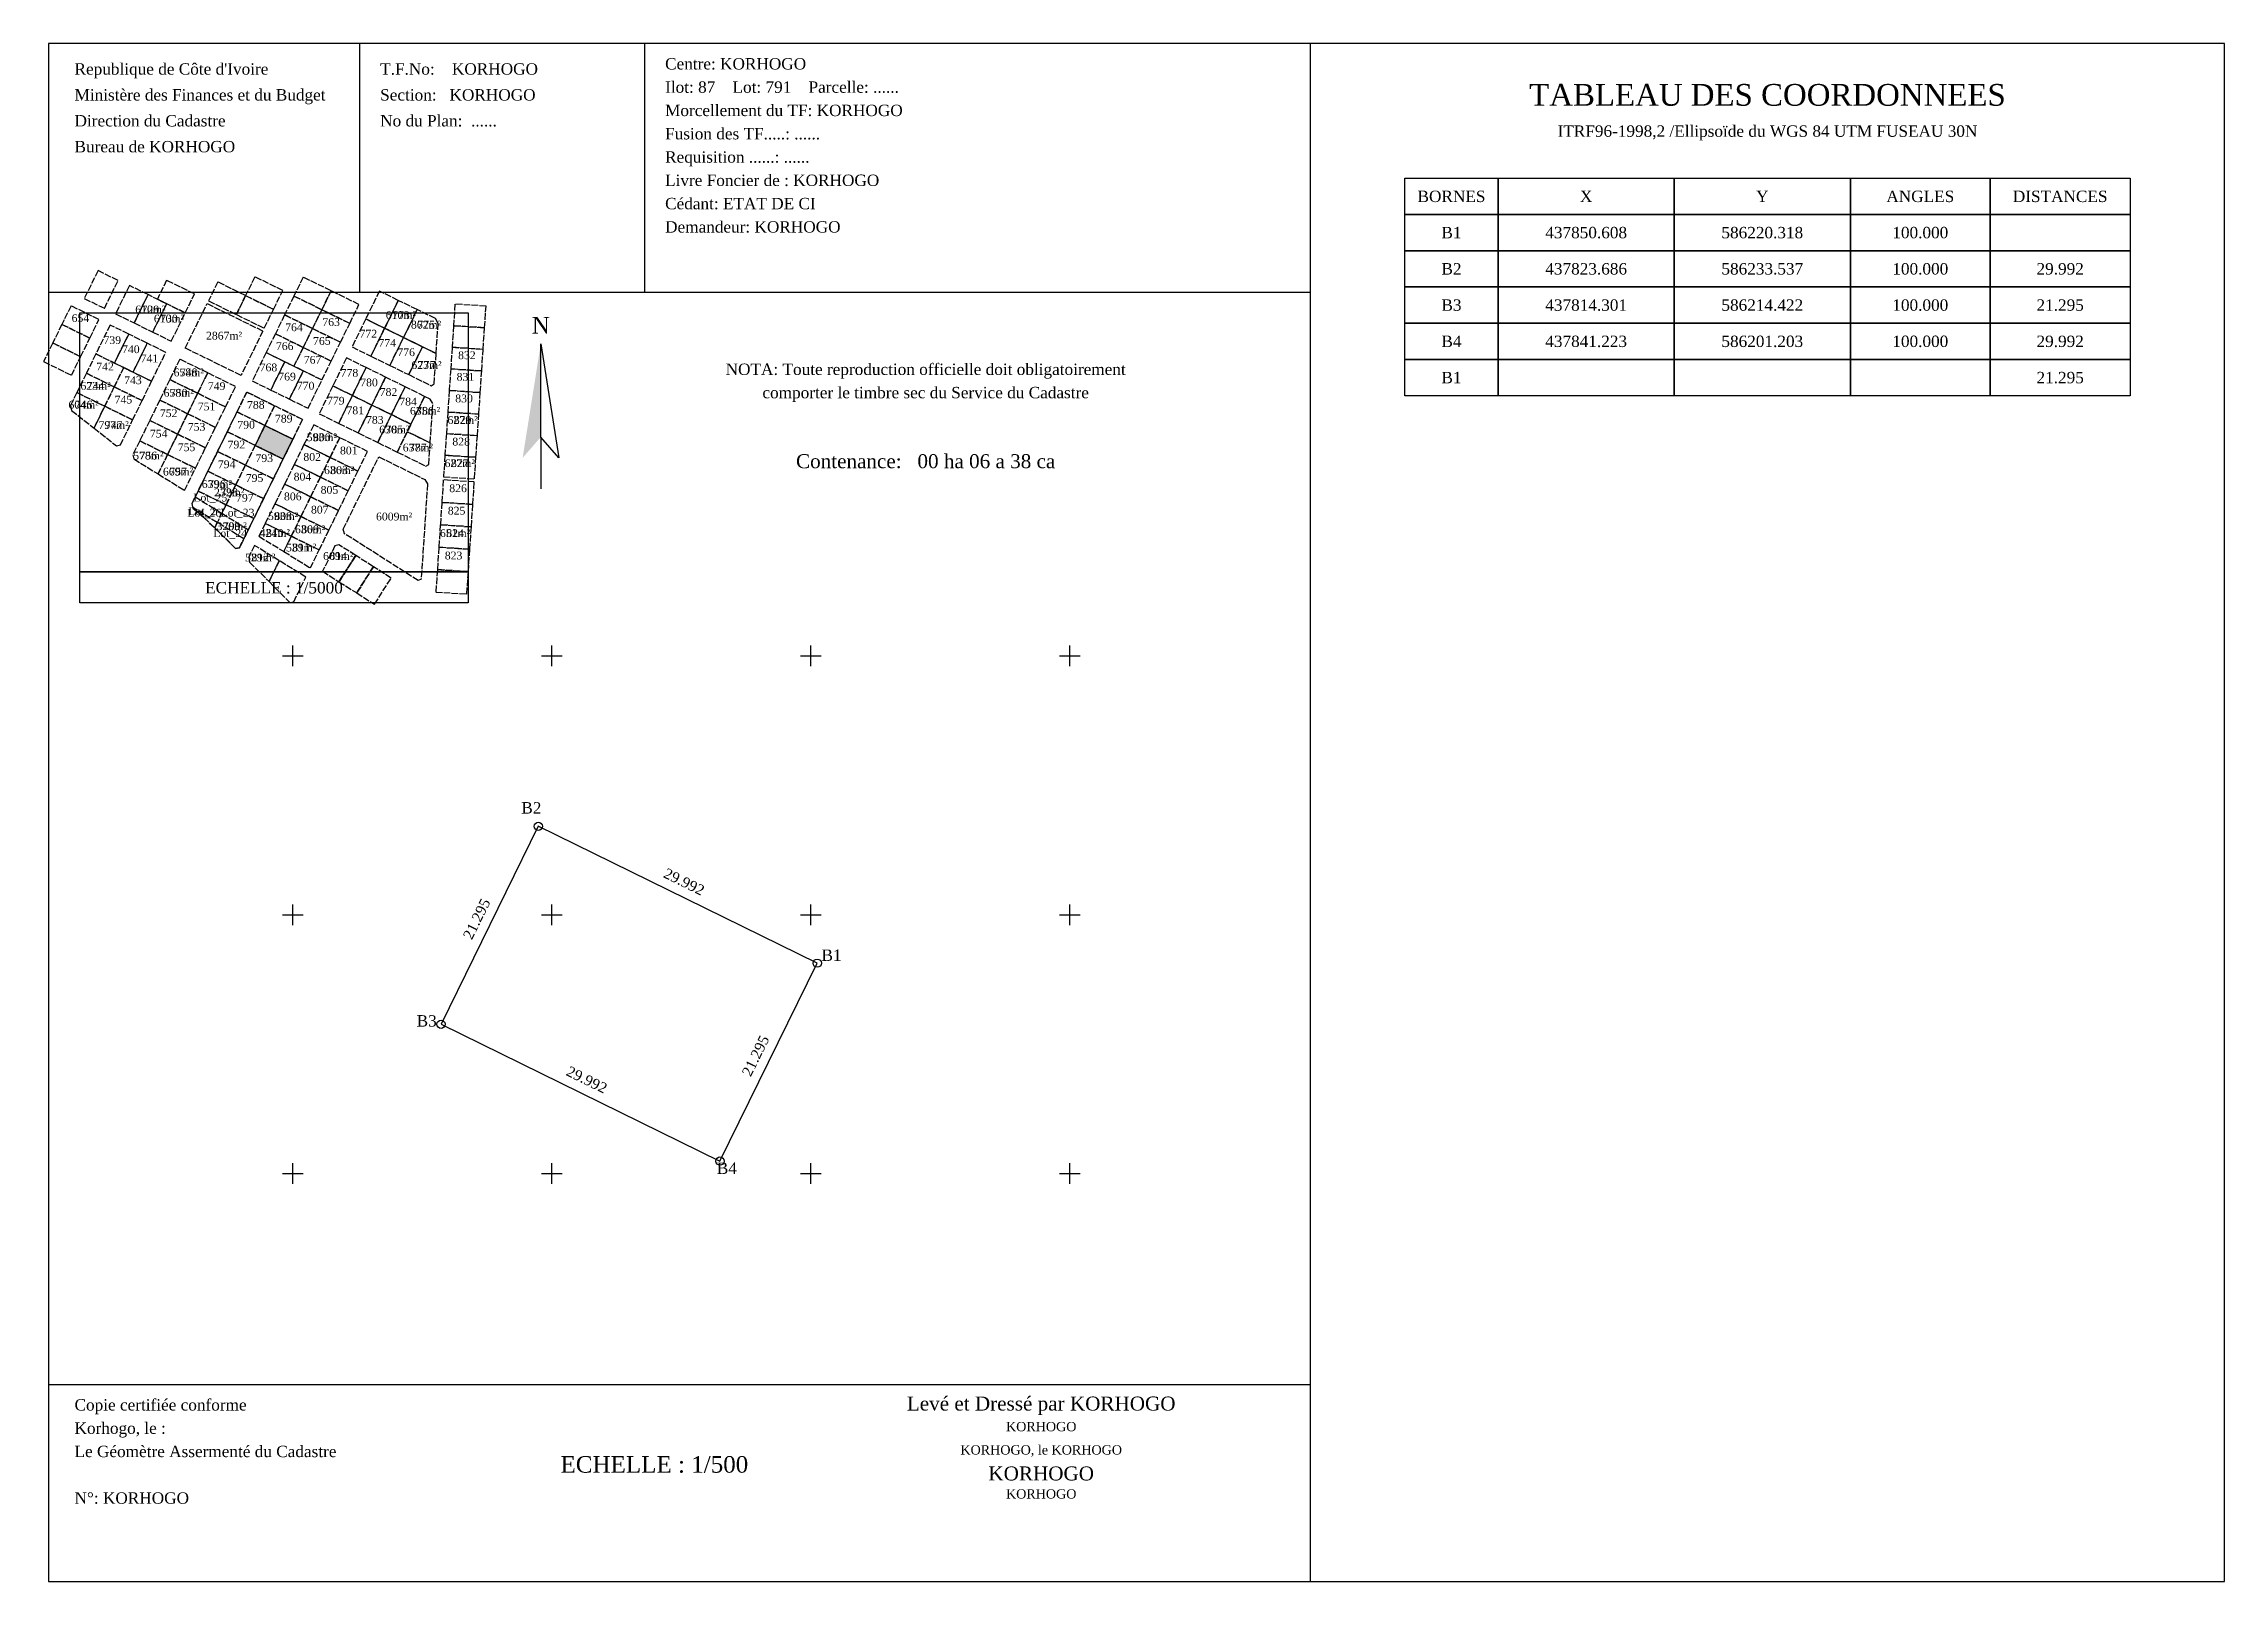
# Model space of a CAD drawing. Header units: metres. Extents: x -1 to 420, y 0 to 297.
import ezdxf
from ezdxf.enums import TextEntityAlignment as Align

# ---------------------------------------------------------------- set-up
doc = ezdxf.new("R2010")
doc.units = ezdxf.units.M
doc.linetypes.add('DASHED', pattern=[1.524, 1.27, -0.254])
for name, color, linetype in [('BORNES', 1, 'Continuous'), ('CADRE', 7, 'Continuous'), ('CARROYAGE', 8, 'Continuous'), ('PARCELLE', 1, 'Continuous'), ('PARCELLE_FILL', 7, 'Continuous'), ('TABLEAU', 7, 'Continuous'), ('TEXTES', 7, 'Continuous'), ('TEXTES_BOLD', 7, 'Continuous'), ('VOISINS', 8, 'DASHED')]:
    doc.layers.add(name, color=color, linetype=linetype)
doc.styles.add('Times', font='times.ttf')

msp = doc.modelspace()

# ---------------------------------------------------------------- hatches: boundary and pattern name
at = {"layer": 'CADRE'}
msp.add_hatch(color=7, dxfattribs=at).paths.add_polyline_path([(95, 239), (91.5, 217), (95, 221)])
at = {"layer": 'PARCELLE_FILL'}
msp.add_hatch(color=7, dxfattribs=at).paths.add_polyline_path([(47.13, 220.59), (41.75, 223.23), (39.87, 219.41), (45.25, 216.77)])

# ---------------------------------------------------------------- linework, layer by layer
at = {"layer": 'BORNES'}
for centre in [(94.52, 145.83), (148.36, 119.4), (75.75, 107.6), (129.59, 81.17)]:
    msp.add_circle(centre, 0.8, dxfattribs=at)
at = {"layer": 'CADRE'}
for p, q in [((60, 297), (60, 249)), ((115, 297), (115, 249)), ((243.6, 0), (243.6, 297)), ((0, 249), (243.6, 249)), ((95, 221), (95, 211)), ((0, 38), (243.6, 38))]:
    msp.add_line(p, q, dxfattribs=at)
for points in [[(0, 0), (420, 0), (420, 297), (0, 297)], [(6, 245), (81, 245), (81, 195), (6, 195)], [(95, 239), (98.5, 217), (95, 221), (95, 239)], [(6, 195), (81, 195), (81, 189), (6, 189)]]:
    msp.add_lwpolyline(points, close=True, dxfattribs=at)
at = {"layer": 'CARROYAGE'}
for p, q in [((45.15, 178.76), (49.15, 178.76)), ((47.15, 176.76), (47.15, 180.76)), ((95.15, 178.76), (99.15, 178.76)), ((97.15, 176.76), (97.15, 180.76)), ((145.15, 178.76), (149.15, 178.76)), ((147.15, 176.76), (147.15, 180.76)), ((195.15, 178.76), (199.15, 178.76)), ((197.15, 176.76), (197.15, 180.76)), ((47.15, 126.76), (47.15, 130.76)), ((97.15, 126.76), (97.15, 130.76)), ((147.15, 126.76), (147.15, 130.76)), ((197.15, 126.76), (197.15, 130.76)), ((45.15, 128.76), (49.15, 128.76)), ((95.15, 128.76), (99.15, 128.76)), ((145.15, 128.76), (149.15, 128.76)), ((195.15, 128.76), (199.15, 128.76)), ((47.15, 76.76), (47.15, 80.76)), ((97.15, 76.76), (97.15, 80.76)), ((147.15, 76.76), (147.15, 80.76)), ((197.15, 76.76), (197.15, 80.76)), ((45.15, 78.76), (49.15, 78.76)), ((95.15, 78.76), (99.15, 78.76)), ((145.15, 78.76), (149.15, 78.76)), ((195.15, 78.76), (199.15, 78.76))]:
    msp.add_line(p, q, dxfattribs=at)
at = {"layer": 'PARCELLE'}
for points in [[(47.13, 220.59), (41.75, 223.23), (39.87, 219.41), (45.25, 216.77)], [(148.36, 119.4), (94.52, 145.83), (75.75, 107.6), (129.59, 81.17)]]:
    msp.add_lwpolyline(points, close=True, dxfattribs=at)
at = {"layer": 'TABLEAU'}
for points in [[(261.8, 271), (279.8, 271), (279.8, 264), (261.8, 264)], [(279.8, 271), (313.8, 271), (313.8, 264), (279.8, 264)], [(313.8, 271), (347.8, 271), (347.8, 264), (313.8, 264)], [(347.8, 271), (374.8, 271), (374.8, 264), (347.8, 264)], [(374.8, 271), (401.8, 271), (401.8, 264), (374.8, 264)], [(261.8, 264), (279.8, 264), (279.8, 257), (261.8, 257)], [(279.8, 264), (313.8, 264), (313.8, 257), (279.8, 257)], [(313.8, 264), (347.8, 264), (347.8, 257), (313.8, 257)], [(347.8, 264), (374.8, 264), (374.8, 257), (347.8, 257)], [(374.8, 264), (401.8, 264), (401.8, 257), (374.8, 257)], [(261.8, 257), (279.8, 257), (279.8, 250), (261.8, 250)], [(279.8, 257), (313.8, 257), (313.8, 250), (279.8, 250)], [(313.8, 257), (347.8, 257), (347.8, 250), (313.8, 250)], [(347.8, 257), (374.8, 257), (374.8, 250), (347.8, 250)], [(374.8, 257), (401.8, 257), (401.8, 250), (374.8, 250)], [(261.8, 250), (279.8, 250), (279.8, 243), (261.8, 243)], [(279.8, 250), (313.8, 250), (313.8, 243), (279.8, 243)], [(313.8, 250), (347.8, 250), (347.8, 243), (313.8, 243)], [(347.8, 250), (374.8, 250), (374.8, 243), (347.8, 243)], [(374.8, 250), (401.8, 250), (401.8, 243), (374.8, 243)], [(261.8, 243), (279.8, 243), (279.8, 236), (261.8, 236)], [(279.8, 243), (313.8, 243), (313.8, 236), (279.8, 236)], [(313.8, 243), (347.8, 243), (347.8, 236), (313.8, 236)], [(347.8, 243), (374.8, 243), (374.8, 236), (347.8, 236)], [(374.8, 243), (401.8, 243), (401.8, 236), (374.8, 236)], [(261.8, 236), (279.8, 236), (279.8, 229), (261.8, 229)], [(279.8, 236), (313.8, 236), (313.8, 229), (279.8, 229)], [(313.8, 236), (347.8, 236), (347.8, 229), (313.8, 229)], [(347.8, 236), (374.8, 236), (374.8, 229), (347.8, 229)], [(374.8, 236), (401.8, 236), (401.8, 229), (374.8, 229)]]:
    msp.add_lwpolyline(points, close=True, dxfattribs=at)
at = {"layer": 'VOISINS'}
for points in [[(13.4, 251.25), (9.53, 253.15), (6.88, 247.77), (10.76, 245.87)], [(19.19, 248.52), (15.6, 250.28), (12.91, 244.81), (16.5, 243.05)], [(22.78, 246.76), (19.19, 248.52), (16.5, 243.05), (20.09, 241.28)], [(22.78, 246.76), (19.19, 248.52), (16.5, 243.05), (20.09, 241.28)], [(28.16, 248.64), (22.77, 251.28), (20.99, 247.64), (26.37, 245)], [(38.02, 248.32), (32.64, 250.96), (30.85, 247.32), (36.24, 244.67)], [(39.81, 251.96), (38.02, 248.32), (43.41, 245.67), (45.2, 249.32)], [(49.14, 251.9), (47.35, 248.25), (52.73, 245.61), (54.52, 249.26)], [(59.91, 246.61), (54.52, 249.26), (52.73, 245.61), (58.12, 242.97)], [(67.5, 247.41), (63.85, 249.2), (61.21, 243.82), (64.86, 242.02)], [(9.7, 243.71), (4.32, 246.36), (2.55, 242.77), (7.94, 240.12)], [(26.37, 245), (22.78, 246.76), (20.09, 241.28), (23.68, 239.52)], [(26.37, 245), (22.78, 246.76), (20.09, 241.28), (23.68, 239.52)], [(41.36, 241.49), (37.14, 232.91), (26.37, 238.2), (30.59, 246.78)], [(38.02, 248.32), (36.24, 244.67), (41.62, 242.03), (43.41, 245.67)], [(50.94, 241.97), (45.56, 244.61), (43.77, 240.96), (49.15, 238.32)], [(52.73, 245.61), (47.35, 248.25), (45.56, 244.61), (50.94, 241.97)], [(52.73, 245.61), (50.94, 241.97), (56.33, 239.32), (58.12, 242.97)], [(71.15, 245.62), (67.5, 247.41), (64.86, 242.02), (68.51, 240.23)], [(71.15, 245.62), (67.5, 247.41), (64.86, 242.02), (68.51, 240.23)], [(75.19, 242.97), (74.65, 243.9), (71.15, 245.62), (68.51, 240.23), (74.8, 237.14)], [(75.19, 242.97), (74.65, 243.9), (71.15, 245.62), (68.51, 240.23), (74.8, 237.14)], [(84.43, 246.29), (78.44, 246.69), (78.16, 242.52), (84.15, 242.12)], [(7.94, 240.12), (2.55, 242.77), (0.79, 239.18), (6.18, 236.53)], [(15.45, 240.89), (11.86, 242.65), (9.11, 237.06), (12.7, 235.3)], [(19.03, 239.13), (15.45, 240.89), (12.7, 235.3), (16.29, 233.54)], [(49.15, 238.32), (43.77, 240.96), (41.98, 237.32), (47.36, 234.68)], [(56.33, 239.32), (50.94, 241.97), (49.15, 238.32), (54.54, 235.68)], [(64.86, 242.02), (61.21, 243.82), (58.56, 238.43), (62.21, 236.64)], [(68.51, 240.23), (64.86, 242.02), (62.21, 236.64), (65.86, 234.85)], [(72.16, 238.44), (68.51, 240.23), (65.86, 234.85), (69.51, 233.06)], [(84.15, 242.12), (78.16, 242.52), (77.89, 238.35), (83.87, 237.95)], [(0.79, 239.18), (-0.97, 235.59), (4.41, 232.94), (6.18, 236.53)], [(14.49, 234.42), (9.11, 237.06), (7.28, 233.33), (12.66, 230.69)], [(22.62, 237.37), (19.03, 239.13), (16.29, 233.54), (19.88, 231.78)], [(30.7, 233.4), (25.32, 236.05), (23.38, 232.1), (28.77, 229.46)], [(30.7, 233.4), (25.32, 236.05), (23.38, 232.1), (28.77, 229.46)], [(45.57, 235.56), (41.98, 237.32), (39.3, 231.85), (42.89, 230.09)], [(49.15, 238.32), (47.36, 234.68), (52.75, 232.03), (54.54, 235.68)], [(61.28, 234.43), (57.51, 236.28), (54.86, 230.89), (58.63, 229.04)], [(74.8, 237.14), (72.16, 238.44), (69.51, 233.06), (73.83, 230.93), (74.41, 231.27)], [(74.8, 237.14), (72.16, 238.44), (69.51, 233.06), (73.83, 230.93), (74.41, 231.27)], [(83.87, 237.95), (77.89, 238.35), (77.61, 234.18), (83.6, 233.78)], [(7.28, 233.33), (5.45, 229.6), (10.83, 226.96), (12.66, 230.69)], [(7.28, 233.33), (5.45, 229.6), (10.83, 226.96), (12.66, 230.69)], [(19.88, 231.78), (14.49, 234.42), (12.66, 230.69), (18.05, 228.05)], [(28.77, 229.46), (23.38, 232.1), (21.45, 228.16), (26.83, 225.52)], [(28.77, 229.46), (23.38, 232.1), (21.45, 228.16), (26.83, 225.52)], [(36.09, 230.76), (30.7, 233.4), (28.77, 229.46), (34.15, 226.82)], [(49.16, 233.79), (45.57, 235.56), (42.89, 230.09), (46.48, 228.33)], [(49.16, 233.79), (46.48, 228.33), (50.07, 226.57), (52.75, 232.03)], [(65.04, 232.58), (61.28, 234.43), (58.63, 229.04), (62.4, 227.19)], [(68.81, 230.73), (65.04, 232.58), (62.4, 227.19), (66.17, 225.34)], [(83.6, 233.78), (77.61, 234.18), (77.33, 230.01), (83.32, 229.61)], [(10.83, 226.96), (5.45, 229.6), (4.21, 227.09), (4.43, 226.16), (8.76, 222.74)], [(10.83, 226.96), (5.45, 229.6), (4.21, 227.09), (4.43, 226.16), (8.76, 222.74)], [(18.05, 228.05), (12.66, 230.69), (10.83, 226.96), (16.22, 224.32)], [(26.83, 225.52), (21.45, 228.16), (19.51, 224.22), (24.9, 221.58)], [(34.15, 226.82), (28.77, 229.46), (26.83, 225.52), (32.21, 222.88)], [(49.01, 224.41), (36.83, 199.61), (36.1, 199.49), (33.14, 202.43), (29.92, 205.53), (27.88, 207.24), (27.68, 208.19), (38.24, 229.7)], [(49.01, 224.41), (36.83, 199.61), (36.1, 199.49), (33.14, 202.43), (29.92, 205.53), (27.88, 207.24), (27.68, 208.19), (38.24, 229.7)], [(43.62, 227.06), (38.24, 229.7), (36.36, 225.88), (41.75, 223.23)], [(58.63, 229.04), (54.86, 230.89), (52.22, 225.51), (55.99, 223.66)], [(62.4, 227.19), (58.63, 229.04), (55.99, 223.66), (59.76, 221.81)], [(72.58, 228.87), (68.81, 230.73), (66.17, 225.34), (69.94, 223.49)], [(74.16, 227.48), (73.66, 228.35), (72.58, 228.87), (69.23, 222.05), (73.66, 219.88)], [(74.16, 227.48), (73.66, 228.35), (72.58, 228.87), (69.23, 222.05), (73.66, 219.88)], [(83.32, 229.61), (77.33, 230.01), (77.06, 225.84), (83.04, 225.44)], [(16.22, 224.32), (10.83, 226.96), (8.76, 222.74), (13.09, 219.32), (13.85, 219.49)], [(16.22, 224.32), (10.83, 226.96), (8.76, 222.74), (13.09, 219.32), (13.85, 219.49)], [(24.9, 221.58), (19.51, 224.22), (17.58, 220.28), (22.96, 217.64)], [(32.21, 222.88), (26.83, 225.52), (24.9, 221.58), (30.28, 218.93)], [(41.75, 223.23), (36.36, 225.88), (34.48, 222.05), (39.87, 219.41)], [(47.13, 220.59), (41.75, 223.23), (39.87, 219.41), (45.25, 216.77)], [(49.01, 224.41), (43.62, 227.06), (41.75, 223.23), (47.13, 220.59)], [(56.19, 220.89), (51.16, 223.35), (49.29, 219.55), (54.32, 217.08)], [(56.19, 220.89), (51.16, 223.35), (49.29, 219.55), (54.32, 217.08)], [(66.17, 225.34), (62.4, 227.19), (59.76, 221.81), (63.53, 219.96)], [(69.94, 223.49), (66.17, 225.34), (63.53, 219.96), (67.3, 218.11)], [(69.94, 223.49), (66.17, 225.34), (63.53, 219.96), (67.3, 218.11)], [(83.04, 225.44), (77.06, 225.84), (76.78, 221.67), (82.76, 221.27)], [(83.04, 225.44), (77.06, 225.84), (76.78, 221.67), (82.76, 221.27)], [(22.96, 217.64), (17.58, 220.28), (16.25, 217.59), (16.44, 216.79), (21.12, 213.89), (21.12, 213.89)], [(22.96, 217.64), (17.58, 220.28), (16.25, 217.59), (16.44, 216.79), (21.12, 213.89), (21.12, 213.89)], [(30.28, 218.93), (24.9, 221.58), (22.96, 217.64), (28.34, 214.99)], [(39.87, 219.41), (34.48, 222.05), (32.61, 218.23), (37.99, 215.59)], [(45.25, 216.77), (39.87, 219.41), (37.99, 215.59), (43.38, 212.94)], [(54.32, 217.08), (49.29, 219.55), (47.42, 215.74), (52.45, 213.28)], [(61.57, 218.24), (56.19, 220.89), (54.32, 217.08), (59.7, 214.44)], [(73.66, 219.88), (69.23, 222.05), (67.3, 218.11), (72.8, 215.4), (73.38, 215.74)], [(73.66, 219.88), (69.23, 222.05), (67.3, 218.11), (72.8, 215.4), (73.38, 215.74)], [(82.76, 221.27), (76.78, 221.67), (76.5, 217.5), (82.49, 217.1)], [(28.34, 214.99), (22.96, 217.64), (21.12, 213.89), (26.25, 210.72), (26.25, 210.72)], [(28.34, 214.99), (22.96, 217.64), (21.12, 213.89), (26.25, 210.72), (26.25, 210.72)], [(37.99, 215.59), (32.61, 218.23), (30.73, 214.41), (36.11, 211.76)], [(43.38, 212.94), (37.99, 215.59), (36.11, 211.76), (41.5, 209.12)], [(52.45, 213.28), (47.42, 215.74), (45.56, 211.94), (50.58, 209.47)], [(59.7, 214.44), (54.32, 217.08), (52.45, 213.28), (57.83, 210.63)], [(59.7, 214.44), (54.32, 217.08), (52.45, 213.28), (57.83, 210.63)], [(72.63, 212.81), (73.13, 211.95), (71.91, 193.56), (71.36, 193.29), (57.11, 202.35), (56.86, 203.21), (63.73, 217.19)], [(82.49, 217.1), (76.5, 217.5), (76.23, 213.33), (82.21, 212.93)], [(82.49, 217.1), (76.5, 217.5), (76.23, 213.33), (82.21, 212.93)], [(34.24, 207.94), (28.85, 210.59), (28.3, 209.46), (33.43, 206.29)], [(36.11, 211.76), (30.73, 214.41), (28.85, 210.59), (34.24, 207.94)], [(36.11, 211.76), (30.73, 214.41), (28.85, 210.59), (34.24, 207.94)], [(41.5, 209.12), (36.11, 211.76), (34.24, 207.94), (39.62, 205.3)], [(45.56, 211.94), (43.69, 208.13), (48.71, 205.66), (50.58, 209.47)], [(57.83, 210.63), (52.45, 213.28), (50.58, 209.47), (55.97, 206.83)], [(82.17, 212.33), (76.19, 212.73), (75.9, 208.4), (81.88, 208)], [(32.55, 204.51), (27.84, 207.42), (27.84, 207.42), (27.88, 207.24), (29.92, 205.53), (32.05, 203.48)], [(32.05, 203.48), (32.55, 204.51), (27.84, 207.42), (27.88, 207.24), (29.92, 205.53)], [(39.62, 205.3), (34.24, 207.94), (32.05, 203.48), (33.14, 202.43), (36.1, 199.49), (36.83, 199.61)], [(39.62, 205.3), (34.24, 207.94), (32.05, 203.48), (33.14, 202.43), (36.1, 199.49), (36.83, 199.61)], [(39.62, 205.3), (34.24, 207.94), (33.43, 206.29), (38.55, 203.12)], [(48.71, 205.66), (43.69, 208.13), (41.82, 204.33), (46.84, 201.86)], [(48.71, 205.66), (43.69, 208.13), (41.82, 204.33), (46.84, 201.86)], [(55.97, 206.83), (50.58, 209.47), (48.71, 205.66), (54.1, 203.02)], [(81.88, 208), (75.9, 208.4), (75.61, 204.07), (81.6, 203.67)], [(36.83, 199.61), (37.68, 201.35), (32.55, 204.51), (32.05, 203.48), (36.1, 199.49)], [(46.84, 201.86), (41.82, 204.33), (40.6, 201.85), (45.39, 198.9)], [(46.84, 201.86), (41.82, 204.33), (40.6, 201.85), (45.39, 198.9)], [(54.1, 203.02), (48.71, 205.66), (46.84, 201.86), (52.23, 199.21)], [(54.1, 203.02), (48.71, 205.66), (46.84, 201.86), (52.23, 199.21)], [(81.6, 203.67), (75.61, 204.07), (75.32, 199.74), (81.31, 199.34)], [(81.6, 203.67), (75.61, 204.07), (75.32, 199.74), (81.31, 199.34)], [(44.52, 197.13), (39.73, 200.08), (38.63, 197.83), (38.79, 196.85), (42.54, 193.09)], [(44.52, 197.13), (39.73, 200.08), (38.63, 197.83), (38.79, 196.85), (42.54, 193.09)], [(52.23, 199.21), (46.84, 201.86), (45.39, 198.9), (50.52, 195.73)], [(52.23, 199.21), (46.84, 201.86), (45.39, 198.9), (50.52, 195.73)], [(59.27, 198.13), (56.04, 200.19), (55.27, 199.97), (52.88, 195.09), (56.05, 193.07)], [(59.27, 198.13), (56.04, 200.19), (55.27, 199.97), (52.88, 195.09), (56.05, 193.07)], [(62.69, 195.96), (59.27, 198.13), (56.05, 193.07), (59.47, 190.9)], [(81.31, 199.34), (75.32, 199.74), (75.04, 195.41), (81.02, 195.02)], [(49.65, 193.96), (44.52, 197.13), (42.54, 193.09), (46.41, 189.2), (46.59, 189.04), (47.3, 189.18)], [(49.65, 193.96), (44.52, 197.13), (42.54, 193.09), (46.41, 189.2), (46.59, 189.04), (47.3, 189.18)], [(66.12, 193.78), (62.69, 195.96), (59.47, 190.9), (62.9, 188.72)], [(81.02, 195.02), (75.04, 195.41), (74.75, 191.08), (80.74, 190.69)]]:
    msp.add_lwpolyline(points, close=True, dxfattribs=at)

# ---------------------------------------------------------------- texts
at = {"layer": 'BORNES', "style": 'Times'}
for s, p in [('B2', (93.18, 148.3)), ('B1', (151.13, 119.84)), ('B3', (72.98, 107.16)), ('B4', (130.93, 78.7))]:
    msp.add_text(s, height=2.2, dxfattribs=at).set_placement(p, align=Align.CENTER)
at = {"layer": 'TEXTES', "style": 'Times'}
for s, p in [("Republique de Côte d'Ivoire", (5, 291)), ('T.F.No:    KORHOGO', (64, 291)), ('Centre: KORHOGO', (119, 292)), ('Ministère des Finances et du Budget', (5, 286)), ('Section:   KORHOGO', (64, 286)), ('Ilot: 87    Lot: 791    Parcelle: ......', (119, 287.5)), ('Direction du Cadastre', (5, 281)), ('No du Plan:  ......', (64, 281)), ('Morcellement du TF: KORHOGO', (119, 283)), ('Bureau de KORHOGO', (5, 276)), ('Fusion des TF.....: ......', (119, 278.5)), ('Requisition ......: ......', (119, 274)), ('Livre Foncier de : KORHOGO', (119, 269.5)), ('Cédant: ETAT DE CI', (119, 265)), ('Copie certifiée conforme', (5, 33)), ('Korhogo, le :', (5, 28.5)), ('Le Géomètre Assermenté du Cadastre', (5, 24))]:
    msp.add_text(s, height=2.2, dxfattribs=at).set_placement(p)
for s, height, p in [('ITRF96-1998,2 /Ellipsoïde du WGS 84 UTM FUSEAU 30N', 2.2, (331.8, 279)), ('654', 1.5, (6.13, 243.24)), ('610m²', 1.5, (19.64, 244.9)), ('729', 1.5, (19.64, 244.9)), ('610m²', 1.5, (23.23, 243.14)), ('730', 1.5, (23.23, 243.14)), ('610m²', 1.5, (68, 243.82)), ('773', 1.5, (68, 243.82)), ('739', 1.5, (12.28, 238.98)), ('2867m²', 1.5, (33.86, 239.84)), ('764', 1.5, (47.36, 241.46)), ('765', 1.5, (52.74, 238.82)), ('763', 1.5, (54.53, 242.47)), ('772', 1.5, (61.71, 240.23)), ('862m²', 1.5, (72.86, 241.97)), ('775', 1.5, (72.86, 241.97)), ('740', 1.5, (15.87, 237.22)), ('741', 1.5, (19.46, 235.45)), ('766', 1.5, (45.57, 237.82)), ('767', 1.5, (50.95, 235.18)), ('774', 1.5, (65.36, 238.44)), ('776', 1.5, (69.01, 236.64)), ('832', 1.5, (80.74, 236.06)), ('623m²', 1.5, (9.06, 230.15)), ('744', 1.5, (9.06, 230.15)), ('742', 1.5, (10.89, 233.88)), ('743', 1.5, (16.27, 231.23)), ('658m²', 1.5, (27.04, 232.75)), ('748', 1.5, (27.04, 232.75)), ('749', 1.5, (32.43, 230.11)), ('768', 1.5, (42.43, 233.71)), ('769', 1.5, (46.02, 231.94)), ('770', 1.5, (49.61, 230.18)), ('778', 1.5, (58.07, 232.66)), ('780', 1.5, (61.84, 230.81)), ('623m²', 1.5, (72.94, 234.17)), ('777', 1.5, (72.94, 234.17)), ('831', 1.5, (80.46, 231.89)), ('NOTA: Toute reproduction officielle doit obligatoirement', 2.2, (169.3, 233)), ('604m²', 1.5, (6.74, 226.51)), ('746', 1.5, (6.74, 226.51)), ('745', 1.5, (14.44, 227.5)), ('658m²', 1.5, (25.11, 228.81)), ('750', 1.5, (25.11, 228.81)), ('751', 1.5, (30.49, 226.17)), ('788', 1.5, (39.99, 226.47)), ('779', 1.5, (55.43, 227.28)), ('782', 1.5, (65.61, 228.96)), ('784', 1.5, (69.38, 227.11)), ('830', 1.5, (80.19, 227.72)), ('comporter le timbre sec du Service du Cadastre', 2.2, (169.3, 228.5)), ('797m²', 1.5, (12.55, 222.57)), ('747', 1.5, (12.55, 222.57)), ('752', 1.5, (23.17, 224.87)), ('753', 1.5, (28.56, 222.23)), ('790', 1.5, (38.12, 222.64)), ('789', 1.5, (45.38, 223.82)), ('781', 1.5, (59.19, 225.42)), ('783', 1.5, (62.96, 223.57)), ('630m²', 1.5, (66.73, 221.72)), ('785', 1.5, (66.73, 221.72)), ('635m²', 1.5, (72.66, 225.33)), ('786', 1.5, (72.66, 225.33)), ('627m²', 1.5, (79.91, 223.55)), ('829', 1.5, (79.91, 223.55)), ('754', 1.5, (21.24, 220.93)), ('755', 1.5, (26.62, 218.29)), ('792', 1.5, (36.24, 218.82)), ('593m²', 1.5, (52.74, 220.22)), ('800', 1.5, (52.74, 220.22)), ('801', 1.5, (57.94, 217.66)), ('637m²', 1.5, (71.27, 218.24)), ('787', 1.5, (71.27, 218.24)), ('828', 1.5, (79.63, 219.38)), ('578m²', 1.5, (19.24, 216.68)), ('756', 1.5, (19.24, 216.68)), ('669m²', 1.5, (24.98, 213.59)), ('757', 1.5, (24.98, 213.59)), ('794', 1.5, (34.36, 215)), ('793', 1.5, (41.62, 216.18)), ('802', 1.5, (50.87, 216.41)), ('636m²', 1.5, (56.08, 213.86)), ('803', 1.5, (56.08, 213.86)), ('627m²', 1.5, (79.36, 215.21)), ('827', 1.5, (79.36, 215.21)), ('639m²', 1.5, (32.48, 211.18)), ('796', 1.5, (32.48, 211.18)), ('232m²', 1.5, (34.85, 209.58)), ('798', 1.5, (34.85, 209.58)), ('795', 1.5, (39.75, 212.35)), ('804', 1.5, (49, 212.61)), ('805', 1.5, (54.21, 210.05)), ('826', 1.5, (79.04, 210.37)), ('Lot_26', 1.5, (30.05, 205.64)), ('Lot_2', 1.5, (29.68, 205.94)), ('Lot_25', 1.5, (31.2, 208.57)), ('Lot_23', 1.5, (36.46, 205.66)), ('797', 1.5, (37.87, 208.53)), ('593m²', 1.5, (45.26, 204.99)), ('808', 1.5, (45.26, 204.99)), ('806', 1.5, (47.13, 208.8)), ('807', 1.5, (52.34, 206.24)), ('6009m²', 1.5, (66.68, 204.91)), ('825', 1.5, (78.75, 206.04)), ('Lot_24', 1.5, (35.04, 201.69)), ('320m²', 1.5, (35.33, 203.04)), ('799', 1.5, (35.33, 203.04)), ('424m²', 1.5, (43.66, 201.73)), ('810', 1.5, (43.66, 201.73)), ('636m²', 1.5, (50.47, 202.44)), ('809', 1.5, (50.47, 202.44)), ('651m²', 1.5, (78.46, 201.71)), ('824', 1.5, (78.46, 201.71)), ('529m²', 1.5, (40.84, 197)), ('812', 1.5, (40.84, 197)), ('539m²', 1.5, (48.74, 198.92)), ('811', 1.5, (48.74, 198.92)), ('609m²', 1.5, (55.9, 197.29)), ('814', 1.5, (55.9, 197.29)), ('823', 1.5, (78.17, 197.38)), ('KORHOGO', 1.8, (191.6, 29)), ('KORHOGO, le KORHOGO', 1.8, (191.6, 24.5)), ('KORHOGO', 1.8, (191.6, 16))]:
    msp.add_text(s, height=height, dxfattribs=at).set_placement(p, align=Align.CENTER)
for s, p in [('437850.608', (296.8, 260.5)), ('586220.318', (330.8, 260.5)), ('100.000', (361.3, 260.5)), ('437823.686', (296.8, 253.5)), ('586233.537', (330.8, 253.5)), ('100.000', (361.3, 253.5)), ('29.992', (388.3, 253.5)), ('437814.301', (296.8, 246.5)), ('586214.422', (330.8, 246.5)), ('100.000', (361.3, 246.5)), ('21.295', (388.3, 246.5)), ('437841.223', (296.8, 239.5)), ('586201.203', (330.8, 239.5)), ('100.000', (361.3, 239.5)), ('29.992', (388.3, 239.5)), ('21.295', (388.3, 232.5))]:
    msp.add_text(s, height=2.2, dxfattribs=at).set_placement(p, align=Align.MIDDLE_CENTER)
for s, rotation, p in [('29.992', -26.152, (122.24, 134.23)), ('21.295', 63.848, (83.52, 127.51)), ('21.295', 63.848, (137.36, 101.07)), ('29.992', -26.152, (103.46, 96))]:
    msp.add_text(s, height=2, rotation=rotation, dxfattribs=at).set_placement(p, align=Align.CENTER)
at = {"layer": 'TEXTES_BOLD', "style": 'Times'}
for s, height, p in [('TABLEAU DES COORDONNEES', 4.2, (331.8, 285)), ('N', 3.2, (95, 241)), ('Contenance:   00 ha 06 a 38 ca', 2.7, (169.3, 215)), ('ECHELLE : 1/5000', 2.2, (43.5, 190.8)), ('Levé et Dressé par KORHOGO', 2.7, (191.6, 33)), ('ECHELLE : 1/500', 3.2, (116.93, 21)), ('KORHOGO', 2.7, (191.6, 19.5))]:
    msp.add_text(s, height=height, dxfattribs=at).set_placement(p, align=Align.CENTER)
for s, p in [('BORNES', (270.8, 267.5)), ('X', (296.8, 267.5)), ('Y', (330.8, 267.5)), ('ANGLES', (361.3, 267.5)), ('DISTANCES', (388.3, 267.5)), ('B1', (270.8, 260.5)), ('B2', (270.8, 253.5)), ('B3', (270.8, 246.5)), ('B4', (270.8, 239.5)), ('B1', (270.8, 232.5))]:
    msp.add_text(s, height=2.2, dxfattribs=at).set_placement(p, align=Align.MIDDLE_CENTER)
for s, p in [('Demandeur: KORHOGO', (119, 260.5)), ('N°: KORHOGO', (5, 15))]:
    msp.add_text(s, height=2.2, dxfattribs=at).set_placement(p)

doc.saveas('drawing.dxf')
